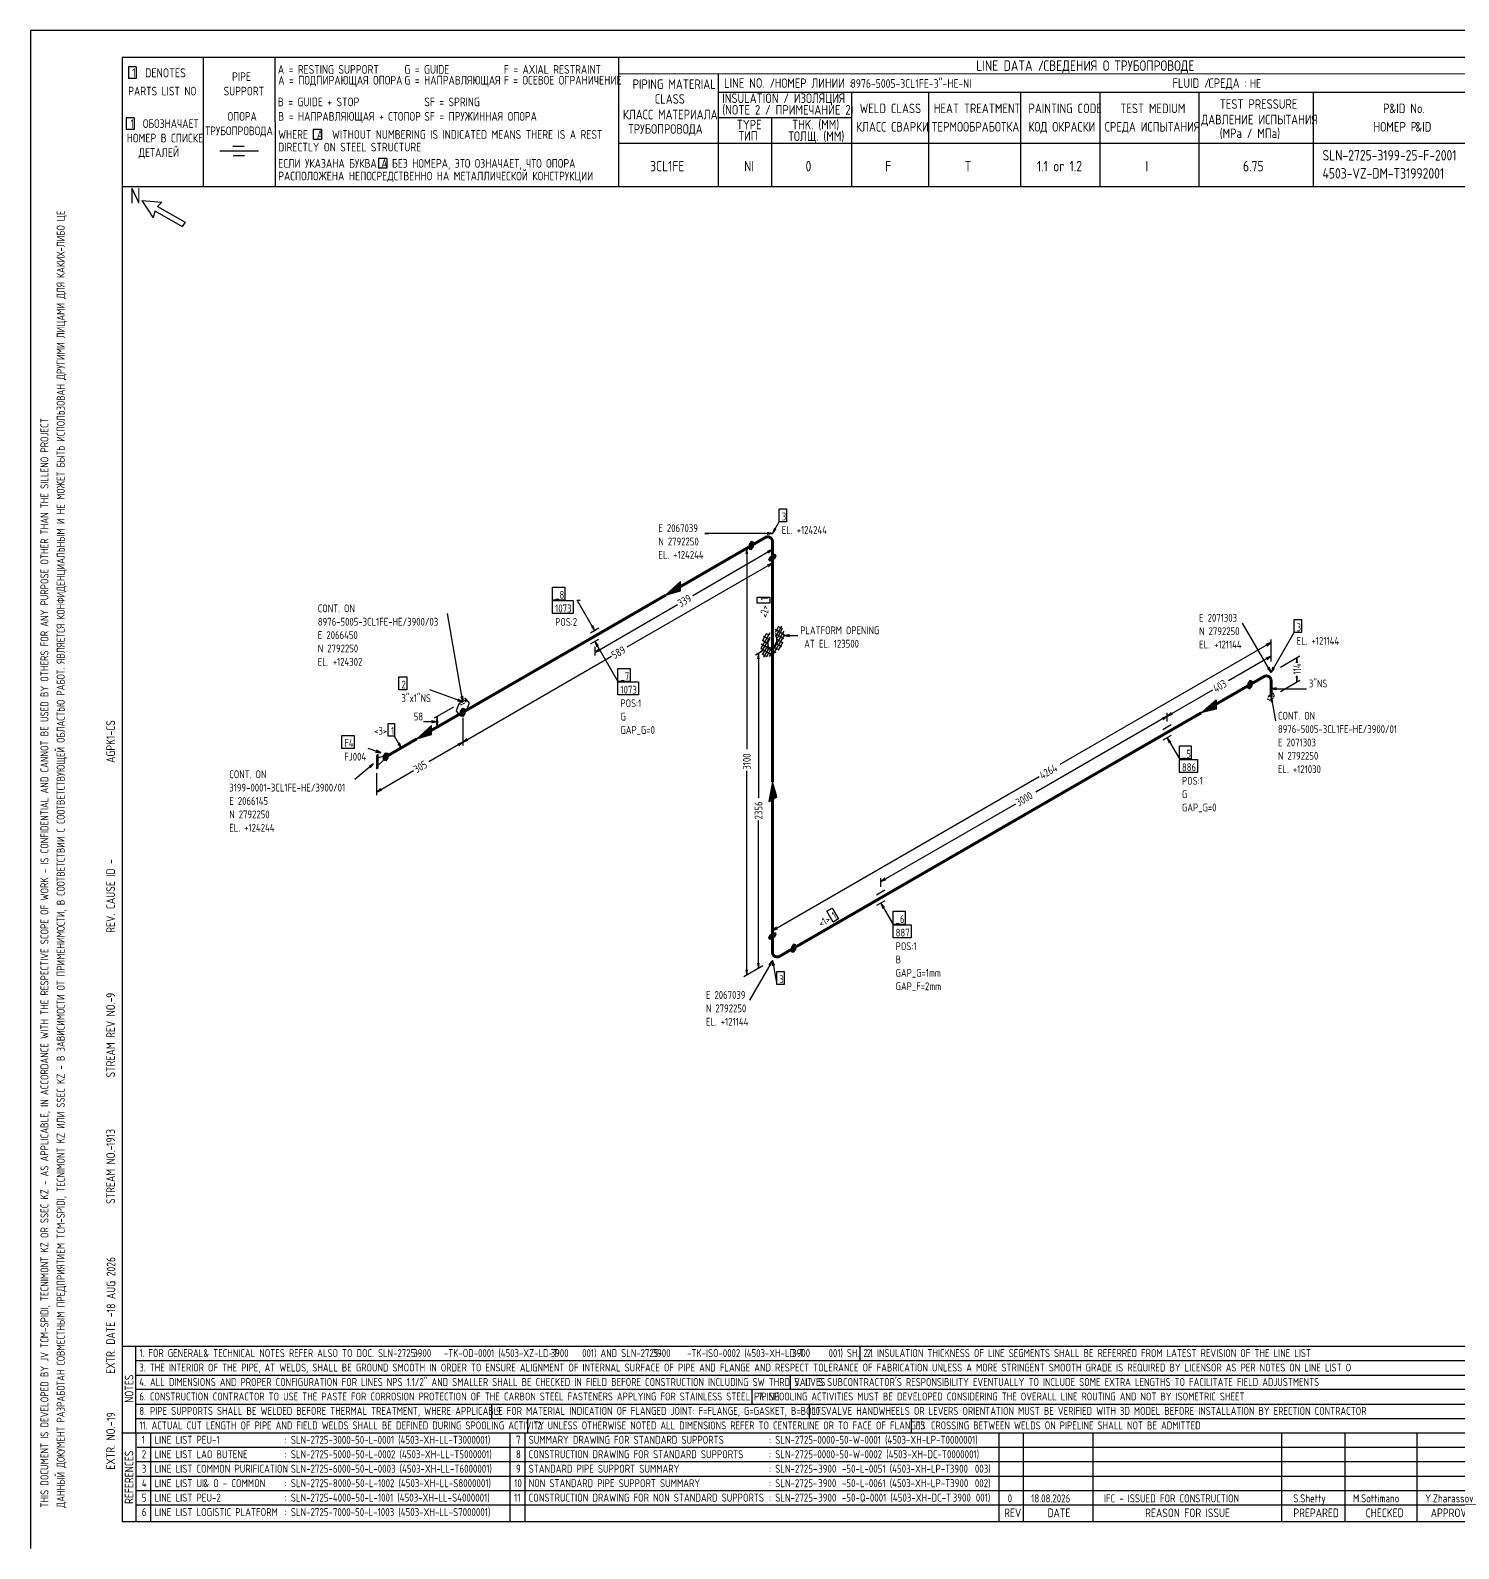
# Model space of a CAD drawing. Extents: x -1005 to 594, y -998 to 420.
# Drawn here: x 0 to 395.1, y 0 to 420 of the extents above; entities that cross this region are included whole.
import ezdxf

# ---------------------------------------------------------------- set-up
doc = ezdxf.new("R2010")
doc.units = 0
doc.linetypes.add('GT100', pattern=[0.8, 0.533333, -0.266667])
doc.styles.add('TTFN17', font='GOST type A')

msp = doc.modelspace()

# ---------------------------------------------------------------- linework, layer by layer
at = {"layer": 'GT_1', "flags": 128}
for points in [[(0, 420), (0, 0)], [(594, 420), (0, 420)], [(589.1, 412.5), (25.4, 412.5)], [(25.4, 412.5), (25.4, 7.5)], [(47.8, 412.5), (47.8, 376.7)], [(67.6, 412.5), (67.7, 376.7)], [(162.7, 412.5), (162.7, 376.7)], [(29.3, 409.9), (27.1, 409.9)], [(27.1, 409.9), (27.1, 406.7)], [(29.3, 409.9), (29.3, 406.7)], [(589.1, 408), (162.7, 407.9)], [(190.3, 407.8), (190.3, 376.7)], [(29.3, 406.7), (27.1, 406.7)], [(190.3, 402.9), (402.7, 402.9)], [(227.1, 402.9), (227.1, 376.7)], [(248.4, 402.9), (248.4, 376.8)], [(273.9, 402.9), (273.9, 376.7)], [(295.8, 402.9), (295.8, 376.7)], [(323.2, 402.9), (323.2, 376.7)], [(354.8, 402.9), (354.8, 376.8)], [(28.7, 395.8), (26.5, 395.8)], [(26.5, 395.8), (26.5, 392.6)], [(28.7, 395.8), (28.7, 392.6)], [(227.1, 395.8), (190.3, 395.8)], [(205, 395.8), (205, 376.7)], [(28.7, 392.6), (26.5, 392.6)], [(80.5, 392.6), (78.2, 392.6)], [(78.2, 392.6), (78.2, 389.8)], [(80.5, 392.6), (80.5, 389.8)], [(63.1, 386.6), (52.4, 386.6)], [(59.1, 387.9), (56, 387.9)], [(80.5, 389.8), (78.2, 389.8)], [(230.2, 388.7), (162.7, 388.7)], [(402.7, 388.7), (226.9, 388.7)], [(59.2, 385.3), (56.1, 385.3)], [(98.6, 384.6), (96.3, 384.6)], [(96.3, 384.6), (96.3, 381.9)], [(98.6, 384.6), (98.6, 381.9)], [(98.6, 381.9), (96.3, 381.9)], [(402.7, 376.7), (25.4, 376.7)], [(30.8, 372.9), (34, 368.1)], [(30.8, 372.9), (36.4, 372.5)], [(34.4, 370.1), (34, 368.1)], [(34.4, 370.1), (42, 365.7)], [(36.4, 372.5), (35.2, 371.3)], [(35.2, 371.3), (42.8, 366.9)], [(42.8, 366.9), (42, 365.7)], [(207.15, 287.675), (209.175, 287.675), (209.175, 284.075), (207.15, 284.075), (207.15, 287.675)], [(205.275, 280.85), (207.15, 284.075)], [(205.8, 282.275), (205.275, 280.85), (206.25, 281.975)], [(205.275, 280.85), (186.525, 280.85), (187.65, 280.85)], [(202.65, 279.35), (197.325, 276.275)], [(198.825, 276.5), (199.425, 276.35), (200.025, 277.175), (200.025, 278.45), (199.425, 278.6), (198.825, 277.775), (198.825, 276.5)], [(198.825, 277.6), (200.025, 277.6)], [(198.825, 277.4), (200.025, 277.4)], [(198.825, 277.2), (200.025, 277.2)], [(198.843, 277.8), (200.025, 277.8)], [(198.989, 278), (200.025, 278)], [(199.134, 278.2), (200.025, 278.2)], [(199.28, 278.4), (200.025, 278.4)], [(203.775, 280.625), (205.275, 280.85), (203.775, 281.075)], [(205.275, 277.85), (205.275, 275.45)], [(205.275, 277.85), (205.275, 271.7)], [(205.275, 276.35), (183.225, 263.6)], [(198.375, 275.225), (198.15, 276.725), (197.925, 275.225)], [(198.15, 276.725), (198.15, 221.15)], [(198.825, 277), (199.898, 277)], [(198.825, 276.8), (199.752, 276.8)], [(198.825, 276.6), (199.607, 276.6)], [(204.15, 275.375), (205.275, 276.35), (203.85, 275.825)], [(205.875, 275.075), (206.25, 274.625), (205.875, 273.8), (204.675, 273.125), (204.3, 273.575), (204.675, 274.4), (205.875, 275.075)], [(204.311, 273.6), (205.519, 273.6)], [(204.402, 273.8), (205.875, 273.8)], [(204.446, 273.4), (205.164, 273.4)], [(204.493, 274), (205.966, 274)], [(204.584, 274.2), (206.057, 274.2)], [(204.675, 274.4), (206.148, 274.4)], [(205.031, 274.6), (206.239, 274.6)], [(205.386, 274.8), (206.104, 274.8)], [(205.275, 272.6), (165, 249.35)], [(204.15, 271.625), (205.275, 272.6), (203.85, 272.075)], [(144.45, 266), (147.825, 266), (147.825, 262.4), (144.45, 262.4), (144.45, 266)], [(179.85, 266.15), (179.85, 267.5), (175.725, 263.75), (179.85, 264.95), (179.85, 267.35), (176.1, 263.975), (179.85, 265.025), (179.85, 267.125), (176.55, 264.2), (179.85, 265.25), (179.85, 266.975), (176.925, 264.5), (179.85, 265.4), (179.85, 266.825), (177.3, 264.65), (179.85, 265.55), (179.85, 266.675), (177.75, 264.95), (179.85, 265.7), (179.85, 266.45), (178.05, 265.1), (179.85, 265.925), (179.85, 266.3), (178.5, 265.4), (179.85, 266.075), (179.85, 266.15), (175.725, 263.75)], [(144.45, 262.25), (150.15, 262.25), (150.15, 258.65), (144.45, 258.65), (144.45, 262.25)], [(156.15, 253.925), (151.275, 262.4), (152.1, 262.4)], [(156.15, 247.925), (179.025, 261.2)], [(201, 261.575), (201, 263.225), (204.525, 263.225), (204.525, 261.575), (201, 261.575)], [(119.625, 234.275), (115.35, 258.65)], [(349.575, 257), (351.6, 257), (351.6, 253.4), (349.575, 253.4), (349.575, 257)], [(157.275, 254.6), (154.95, 253.25)], [(157.275, 254.6), (154.95, 253.25)], [(155.175, 255.05), (156.15, 253.925), (155.625, 255.35)], [(204.525, 253.325), (202.05, 249.05)], [(204.525, 252.125), (202.125, 248.075)], [(203.625, 253.175), (202.425, 251.075)], [(204.375, 251.45), (202.8, 252.35)], [(204.525, 252.65), (203.625, 253.1)], [(204.525, 251.675), (204.15, 251.075), (204, 250.625), (204, 250.1), (204.075, 249.725), (204.15, 249.425), (204.525, 249.2), (204.825, 249.275), (205.275, 249.425), (205.65, 249.725), (206.025, 250.025), (206.325, 250.625), (206.475, 251.075), (206.475, 251.525), (206.475, 252.05), (206.325, 252.35), (206.025, 252.575), (206.025, 252.575)], [(208.425, 253.775), (204.375, 246.8)], [(208.5, 252.725), (205.275, 247.175)], [(206.925, 255.05), (206.025, 253.475)], [(208.5, 252.8), (206.025, 254.225)], [(208.425, 251.675), (206.025, 253.025)], [(207.75, 255.2), (206.175, 252.5)], [(207.975, 254.45), (206.55, 251.9)], [(208.125, 254.375), (206.85, 255.125)], [(210, 252.8), (208.5, 252.575), (210, 252.35)], [(208.5, 252.575), (212.25, 252.575)], [(343.2, 242.375), (335.325, 256.025)], [(343.2, 242.375), (349.575, 253.4)], [(154.95, 250.25), (157.275, 251.6)], [(154.95, 250.25), (157.275, 251.6)], [(157.125, 249.8), (156.15, 250.925), (156.675, 249.5)], [(156.15, 250.925), (162.525, 239.9)], [(156.15, 249.425), (156.15, 247.025)], [(157.275, 248.9), (156.15, 247.925), (157.575, 248.45)], [(202.65, 248.375), (200.625, 247.175)], [(205.2, 247.175), (202.05, 248.975)], [(206.175, 247.85), (202.125, 250.175)], [(204, 250.325), (202.5, 251.225)], [(204, 249.875), (202.5, 247.4)], [(204.375, 249.275), (202.8, 246.65)], [(205.05, 249.275), (203.625, 246.725)], [(206.925, 248.675), (205.425, 249.5)], [(207.75, 249.5), (206.175, 250.4)], [(207.975, 250.55), (206.55, 251.45)], [(208.125, 250.775), (206.85, 248.525)], [(343.2, 250.625), (284.775, 216.875)], [(342.075, 249.65), (343.2, 250.625), (341.775, 250.1)], [(343.2, 245.375), (343.2, 251.525)], [(119.625, 223.1), (160.725, 246.875)], [(201.6, 246.125), (201.375, 247.625), (201.15, 246.125)], [(201.375, 247.625), (201.375, 207.65)], [(203.7, 246.725), (202.425, 247.475)], [(343.2, 246.875), (331.425, 240.05)], [(342.075, 245.9), (343.2, 246.875), (341.775, 246.35)], [(342.225, 243.5), (343.2, 242.375), (342.675, 243.8)], [(343.2, 245.375), (343.2, 247.775)], [(343.725, 243.8), (343.2, 242.375), (344.175, 243.5)], [(345.825, 243.875), (351.15, 246.95)], [(350.55, 245), (350.325, 246.5), (350.1, 245)], [(350.325, 246.5), (350.325, 245.75)], [(101.925, 241.175), (104.1, 241.175), (104.1, 237.575), (101.925, 237.575), (101.925, 241.175)], [(162.525, 243.5), (165.9, 243.5), (165.9, 239.9), (162.525, 239.9), (162.525, 243.5)], [(162.525, 239.75), (168.225, 239.75), (168.225, 236.15), (162.525, 236.15), (162.525, 239.75)], [(336.75, 238.025), (337.35, 237.875), (337.95, 238.7), (337.95, 239.975), (337.35, 240.125), (336.75, 239.3), (336.75, 238.025)], [(336.823, 239.4), (337.95, 239.4)], [(336.968, 239.6), (337.95, 239.6)], [(337.114, 239.8), (337.95, 239.8)], [(337.259, 240), (337.85, 240)], [(345.825, 237.125), (351.15, 240.2)], [(350.1, 241.25), (350.325, 239.75), (350.55, 241.25)], [(350.325, 239.75), (350.325, 241.475)], [(119.625, 234.275), (110.475, 237.575)], [(119.1, 235.7), (119.625, 234.275), (119.625, 235.775)], [(314.475, 230.3), (327.075, 237.575)], [(336.75, 239.2), (337.95, 239.2)], [(336.75, 239), (337.95, 239)], [(336.75, 238.8), (337.95, 238.8)], [(336.75, 238.6), (337.877, 238.6)], [(336.75, 238.4), (337.732, 238.4)], [(336.75, 238.2), (337.586, 238.2)], [(336.85, 238), (337.441, 238)], [(344.7, 238.1), (343.2, 237.875), (344.7, 237.65)], [(343.2, 237.875), (352.95, 237.875)], [(343.725, 234.2), (343.2, 235.625), (343.2, 234.125)], [(343.2, 235.625), (344.4, 228.95)], [(117, 232.775), (111.675, 229.7)], [(119.625, 231.35), (120.6, 231.95), (121.425, 233.9), (120.6, 234.875), (118.5, 233.675), (117.825, 231.8), (118.5, 230.75), (119.625, 231.35)], [(118.125, 234.5), (119.625, 234.275), (118.35, 235.025)], [(119.025, 231.65), (119.625, 232.475), (120.225, 232.325), (120.225, 231.05), (119.625, 230.225), (119.025, 230.375), (119.025, 231.65)], [(119.025, 231.6), (120.225, 231.6)], [(119.025, 231.4), (120.225, 231.4)], [(119.025, 231.2), (120.225, 231.2)], [(119.025, 231), (120.189, 231)], [(119.134, 231.8), (120.225, 231.8)], [(119.28, 232), (120.225, 232)], [(119.425, 232.2), (120.225, 232.2)], [(315.6, 231.275), (314.475, 230.3), (315.9, 230.825)], [(314.475, 228.8), (314.475, 231.2)], [(314.475, 228.8), (314.475, 231.2)], [(327.975, 233.6), (327.975, 232.25), (323.85, 231.2), (327.975, 234.8), (327.975, 232.4), (324.225, 231.425), (327.975, 234.725), (327.975, 232.625), (324.675, 231.65), (327.975, 234.5), (327.975, 232.775), (325.05, 231.95), (327.975, 234.35), (327.975, 232.925), (325.425, 232.1), (327.975, 234.2), (327.975, 233.075), (325.875, 232.4), (327.975, 234.05), (327.975, 233.3), (326.175, 232.55), (327.975, 233.825), (327.975, 233.45), (326.625, 232.85), (327.975, 233.675), (327.975, 233.6), (323.85, 231.2)], [(99, 228.275), (100.725, 228.275), (100.725, 224.75), (99, 224.75), (99, 228.275)], [(111, 226.4), (111, 227.75), (106.875, 224), (111, 225.2), (111, 227.6), (107.25, 224.225), (111, 225.275), (111, 227.375), (107.7, 224.45), (111, 225.5), (111, 227.225), (108.075, 224.75), (111, 225.65), (111, 227.075), (108.45, 224.9), (111, 225.8), (111, 226.925), (108.9, 225.2), (111, 225.95), (111, 226.7), (109.2, 225.35), (111, 226.175), (111, 226.55), (109.65, 225.65), (111, 226.325), (111, 226.4), (106.875, 224)], [(112.5, 228.725), (108.75, 228.725)], [(111, 228.5), (112.5, 228.725), (111, 228.95)], [(117, 229.85), (111.675, 226.775)], [(112.725, 228.65), (112.5, 230.15), (112.275, 228.65)], [(112.275, 228.725), (112.5, 227.225), (112.725, 228.725)], [(112.5, 230.15), (112.5, 228.725)], [(112.5, 227.225), (112.5, 228.725)], [(119.025, 230.8), (120.043, 230.8)], [(119.025, 230.6), (119.898, 230.6)], [(119.025, 230.4), (119.752, 230.4)], [(119.625, 229.85), (119.625, 222.2)], [(119.625, 228.35), (119.625, 222.2)], [(314.475, 230.3), (278.1, 209.3)], [(313.35, 229.325), (314.475, 230.3), (313.05, 229.775)], [(313.275, 226.625), (315.6, 227.975)], [(86.175, 224.975), (89.55, 224.975), (89.55, 221.375), (86.175, 221.375), (86.175, 224.975)], [(102.6, 221.525), (100.725, 224.75)], [(101.625, 222.65), (102.6, 221.525), (102.075, 222.95)], [(119.625, 223.1), (110.175, 217.625)], [(118.5, 222.125), (119.625, 223.1), (118.2, 222.575)], [(120.75, 224.075), (119.625, 223.1), (121.05, 223.625)], [(315.6, 224.975), (313.275, 223.625)], [(315.45, 223.175), (314.475, 224.3), (315, 222.875)], [(314.475, 224.3), (317.85, 218.45)], [(96.975, 220.1), (93.45, 221.375)], [(95.475, 220.325), (96.975, 220.1), (95.7, 220.85)], [(96.225, 217.85), (96.225, 219.65), (95.7, 219.35), (95.7, 215.75), (96.225, 216.05), (96.225, 217.85)], [(96.225, 218.825), (98.325, 219.425), (98.325, 218.675), (96.225, 216.725)], [(97.725, 219.35), (98.325, 220.175), (98.925, 220.025), (98.925, 218.75), (98.325, 217.925), (97.725, 218.075), (97.725, 219.35)], [(97.725, 219.2), (98.925, 219.2)], [(97.725, 219), (98.925, 219)], [(97.725, 218.8), (98.925, 218.8)], [(97.725, 218.6), (98.816, 218.6)], [(97.725, 218.4), (98.671, 218.4)], [(97.761, 219.4), (98.925, 219.4)], [(97.907, 219.6), (98.925, 219.6)], [(98.052, 219.8), (98.925, 219.8)], [(98.198, 220), (98.925, 220)], [(317.85, 222.05), (321.075, 222.05), (321.075, 218.45), (317.85, 218.45), (317.85, 222.05)], [(94.95, 217.1), (89.775, 212.75)], [(93.975, 215.975), (94.95, 217.1), (93.675, 216.35)], [(95.7, 209.3), (105.975, 215.225)], [(95.7, 214.55), (95.7, 208.4)], [(97.725, 218.2), (98.525, 218.2)], [(198.15, 158.6), (198.15, 215.15)], [(317.85, 218.3), (322.8, 218.3), (322.8, 214.7), (317.85, 214.7), (317.85, 218.3)], [(96.825, 210.275), (95.7, 209.3), (97.125, 209.825)], [(205.275, 207.275), (206.475, 207.95), (205.275, 212.075), (204.225, 206.675), (206.325, 207.875), (205.275, 211.625), (204.3, 206.75), (206.175, 207.8), (205.275, 211.1), (204.45, 206.825), (206.025, 207.725), (205.275, 210.65), (204.6, 206.9), (205.875, 207.575), (205.275, 210.2), (204.75, 206.975), (205.725, 207.5), (205.275, 209.75), (204.9, 207.05), (205.575, 207.425), (205.275, 209.3), (205.05, 207.125), (205.425, 207.35), (205.275, 208.85), (205.2, 207.2), (205.275, 207.275), (205.275, 212.075)], [(205.275, 170.975), (279.075, 213.575)], [(235.275, 184.55), (272.55, 206.075)], [(201.375, 160.475), (201.375, 201.425)], [(236.4, 185.525), (235.275, 184.55), (236.7, 185.075)], [(235.275, 183.05), (235.275, 185.45)], [(234.075, 180.875), (236.4, 182.225)], [(220.35, 176.375), (221.775, 177.2), (223.575, 174.2), (222.075, 173.3), (220.35, 176.375)], [(236.4, 179.225), (234.075, 177.875)], [(236.25, 177.425), (235.275, 178.55), (235.8, 177.125)], [(235.275, 178.55), (238.65, 172.7)], [(238.65, 176.3), (242.025, 176.3), (242.025, 172.7), (238.65, 172.7), (238.65, 176.3)], [(238.65, 172.55), (243.6, 172.55), (243.6, 168.95), (238.65, 168.95), (238.65, 172.55)], [(205.875, 170.45), (206.25, 170), (205.875, 169.175), (204.675, 168.5), (204.3, 168.95), (204.675, 169.775), (205.875, 170.45)], [(204.323, 169), (205.564, 169)], [(204.414, 169.2), (205.886, 169.2)], [(204.425, 168.8), (205.208, 168.8)], [(204.505, 169.4), (205.977, 169.4)], [(204.595, 169.6), (206.068, 169.6)], [(204.719, 169.8), (206.159, 169.8)], [(205.075, 170), (206.25, 170)], [(206.4, 171.95), (205.275, 170.975), (206.7, 171.5)], [(205.275, 165.725), (205.275, 171.875)], [(205.431, 170.2), (206.083, 170.2)], [(210.525, 165.125), (211.125, 164.975), (211.725, 165.8), (211.725, 167.075), (211.125, 167.225), (210.525, 166.4), (210.525, 165.125)], [(210.525, 166.4), (211.725, 166.4)], [(210.525, 166.2), (211.725, 166.2)], [(210.525, 166), (211.725, 166)], [(210.525, 165.8), (211.725, 165.8)], [(210.525, 165.6), (211.58, 165.6)], [(210.525, 165.4), (211.434, 165.4)], [(210.525, 165.2), (211.289, 165.2)], [(210.67, 166.6), (211.725, 166.6)], [(210.816, 166.8), (211.725, 166.8)], [(210.961, 167), (211.725, 167)], [(202.65, 161.225), (197.325, 158.15)], [(197.925, 160.1), (198.15, 158.6), (198.375, 160.1)], [(205.275, 162.725), (198.9, 151.7)], [(202.65, 161.225), (200.625, 160.025)], [(201.15, 161.975), (201.375, 160.475), (201.6, 161.975)], [(204.75, 161.3), (205.275, 162.725), (204.3, 161.6)], [(205.8, 161.3), (205.275, 162.725), (205.275, 161.225)], [(205.275, 162.725), (206.475, 156.05)], [(206.475, 159.65), (208.5, 159.65), (208.5, 156.05), (206.475, 156.05), (206.475, 159.65)], [(25.3, 56), (402.7, 56)], [(29.1, 56), (29.2, 7.5)], [(229.4, 56), (229.4, 52)], [(29.1, 52), (402.7, 52)], [(29.1, 48), (402.7, 48)], [(210.2, 48), (210.2, 44)], [(402.7, 44), (29.1, 44)], [(199.6, 44), (199.6, 40)], [(29.2, 40), (402.7, 40)], [(127.6, 40), (127.6, 36)], [(215.4, 40), (215.4, 36)], [(29.1, 36), (402.7, 36)], [(137.5, 36), (137.5, 32)], [(243.6, 36), (243.6, 32)], [(25.2, 32), (402.7, 32)], [(33.2, 32), (33.2, 7.6)], [(132.6, 32), (132.6, 7.6)], [(136.8, 32), (136.8, 7.6)], [(267.9, 32), (267.9, 7.5)], [(274.6, 32), (274.6, 7.5)], [(293.9, 32), (293.9, 7.5)], [(346.1, 32), (346.1, 7.5)], [(363.6, 32), (363.6, 7.5)], [(383.5, 32), (383.5, 7.5)], [(402.7, 28), (29.5, 28)], [(402.7, 24), (29.1, 24)], [(402.7, 20), (29.1, 20)], [(402.7, 16), (29.1, 16)], [(402.7, 12), (29.2, 12)], [(25.4, 7.5), (589.1, 7.5)], [(0, 0), (0, 0)]]:
    msp.add_lwpolyline(points, dxfattribs=at)
at = {"layer": 'GT_1', "const_width": 0.8, "flags": 128}
for points in [[(199.425, 277.475), (179.85, 266.15)], [(203.325, 279.725), (199.425, 277.475)], [(205.275, 274.1), (205.275, 278.6)], [(205.275, 249.875), (205.275, 274.1)], [(175.725, 263.75), (156.15, 252.425)], [(156.15, 252.425), (119.625, 231.35)], [(205.275, 212.075), (205.275, 249.875)], [(337.35, 239), (327.975, 233.6)], [(341.25, 241.25), (337.35, 239)], [(343.2, 235.625), (343.2, 240.125)], [(119.625, 231.35), (111, 226.4)], [(323.85, 231.2), (314.475, 225.8)], [(106.875, 224), (98.325, 219.05)], [(314.475, 225.8), (235.275, 180.05)], [(205.275, 169.475), (205.275, 207.275)], [(235.275, 180.05), (211.125, 166.1)], [(205.275, 164.975), (205.275, 169.475)], [(211.125, 166.1), (207.225, 163.85)]]:
    msp.add_lwpolyline(points, dxfattribs=at)
for points in [[(205.275, 278.6, 0.577571), (203.325, 279.725)], [(343.2, 240.125, 0.577571), (341.25, 241.25)], [(207.225, 163.85, -0.577127), (205.275, 164.975)]]:
    msp.add_lwpolyline(points, format="xyb", dxfattribs=at)
at = {"layer": 'GT_1', "linetype": 'GT100', "flags": 128}
for points in [[(120.225, 235.25), (120.6, 234.8), (120.225, 233.975), (119.025, 233.3), (118.65, 233.75), (119.025, 234.575), (120.225, 235.25)], [(342.6, 235.925), (342.225, 235.1), (342.6, 234.65), (343.8, 235.325), (344.175, 236.15), (343.8, 236.6), (342.6, 235.925)]]:
    msp.add_lwpolyline(points, dxfattribs=at)

# ---------------------------------------------------------------- texts
at = {"layer": 'GT_1', "style": 'TTFN17'}
for s, height, p in [('LINE DATA /', 2.8875, (261.633, 408.8)), ('СВЕДЕНИЯ О ТРУБОПРОВОДЕ', 2.8875, (280.233, 408.8)), (' 1  DENOTES', 2.5025, (26.875, 407)), (' PIPE', 2.4062, (54.561, 406)), ('A = RESTING SUPPORT', 2.40625, (68.461, 408)), ('A = ПОДПИРАЮЩАЯ ОПОРА', 2.40625, (68.561, 405)), ('G = GUIDE', 2.4062, (103.461, 408)), ('G = НАПРАВЛЯЮЩАЯ', 2.40625, (103.461, 405)), ('F = AXIAL RESTRAINT', 2.40625, (130.961, 408)), ('F = ОСЕВОЕ ОГРАНИЧЕНИЕ', 2.40625, (130.961, 405)), ('PARTS LIST NO', 2.40625, (27.061, 402)), ('SUPPORT', 2.4062, (53.461, 402)), ('PIPING MATERIAL', 2.64687, (166.597, 403.8)), ('LINE NO. /', 2.6469, (191.897, 404.1)), ('НОМЕР ЛИНИИ :', 2.59875, (205.89, 404.1)), ('8976-5005-3CL1FE-3"-HE-NI', 2.40625, (226.861, 404.1)), ('FLUID /', 2.6469, (315.897, 404.1)), ('СРЕДА :', 2.6469, (325.897, 404.1)), ('HE', 2.4062, (337.361, 404.1)), ('B = GUIDE + STOP', 2.40625, (68.461, 399)), ('SF = SPRING', 2.40625, (108.961, 399)), ('CLASS', 2.6469, (172.697, 399.7)), ('(NOTE 2 / ПРИМЕЧАНИЕ 2)', 2.64687, (191.397, 396.7)), ('INSULATION / ИЗОЛЯЦИЯ', 2.64687, (191.397, 399.9)), ('WELD CLASS', 2.6469, (229.397, 397.1)), ('HEAT TREATMENT', 2.64687, (249.897, 397.1)), ('PAINTING CODE', 2.64687, (276.097, 397.1)), ('TEST MEDIUM', 2.64687, (301.497, 397.1)), ('TEST PRESSURE', 2.64687, (328.997, 398.3)), ('P', 2.647, (374.197, 397.1)), ('&ID No.', 2.6469, (375.908, 397.1)), (' 1  ОБОЗНАЧАЕТ', 2.40625, (26.461, 393)), ('ОПОРА', 2.4062, (54.561, 395)), ('B = НАПРАВЛЯЮЩАЯ + СТОПОР', 2.40625, (68.561, 395)), ('SF = ПРУЖИННАЯ ОПОРА', 2.40625, (108.961, 395)), ('КЛАСС МАТЕРИАЛА', 2.64687, (163.897, 395.4)), ('TYPE', 2.6469, (195.397, 392.6)), ('THK. (MM)', 2.6469, (210.697, 392.6)), ('ДАВЛЕНИЕ ИСПЫТАНИЯ', 2.64687, (323.897, 394)), ('НОМЕР В СПИСКЕ', 2.40625, (26.661, 389)), ('ТРУБОПРОВОДА', 2.40625, (48.361, 391)), ('WHERE  A  WITHOUT NUMBERING IS INDICATED MEANS THERE IS A REST', 2.40625, (68.561, 390)), ('ТРУБОПРОВОДА', 2.64687, (165.397, 391.4)), ('ТИП', 2.6469, (195.897, 389.5)), ('ТОЛЩ. (ММ)', 2.6469, (209.697, 389.4)), ('КЛАСС СВАРКИ', 2.64687, (228.397, 392)), ('ТЕРМООБРАБОТКА', 2.64687, (249.397, 392)), ('КОД ОКРАСКИ', 2.64687, (276.097, 392)), ('СРЕДА ИСПЫТАНИЯ', 2.64687, (297.197, 392)), ('(MPa / МПа)', 2.64687, (328.997, 390.2)), ('НОМЕР P', 2.6469, (371.497, 392)), ('&ID', 2.6469, (383.097, 392)), ('ДЕТАЛЕЙ', 2.4062, (29.961, 385)), ('DIRECTLY ON STEEL STRUCTURE', 2.40625, (68.561, 386.5)), ('SLN-2725-3199-25-F-2001', 2.8875, (357.433, 384)), ('ЕСЛИ УКАЗАНА БУКВА A БЕЗ НОМЕРА, ЭТО ОЗНАЧАЕТ, ЧТО ОПОРА', 2.40625, (68.561, 382)), ('3CL1FE', 2.8875, (171.433, 381)), ('NI', 2.8875, (197.433, 381)), ('0', 2.888, (214.433, 381)), ('F', 2.888, (236.433, 381)), ('T', 2.888, (258.433, 381)), ('1.1 or 1.2', 2.8875, (278.433, 381)), ('I', 2.888, (308.433, 381)), ('6.75', 2.8875, (335.433, 381)), ('РАСПОЛОЖЕНА НЕПОСРЕДСТВЕННО НА МЕТАЛЛИЧЕСКОЙ КОНСТРУКЦИИ', 2.40625, (68.561, 378.5)), ('4503-VZ-DM-T31992001', 2.8875, (357.433, 379)), ('N', 4.331, (27.55, 372.1)), ('3', 2.166, (207.85, 284.45)), ('E 2067039', 2.1656, (173.717, 281.225)), ('EL. +124244', 2.16562, (207.85, 280.7)), ('N 2792250', 2.1656, (173.717, 277.528)), ('EL. +124244', 2.16562, (173.717, 273.83)), ('_8', 2.1656, (145.167, 262.775)), ('CONT. ON', 2.1656, (79.51, 259.025)), ('1073', 2.1656, (145.167, 259.025)), ('8976-5005-3CL1FE-HE/3900/03', 2.16562, (79.51, 255.328)), ('POS:2', 2.1656, (145.167, 255.275)), ('E 2071303', 2.1656, (323.295, 256.4)), ('E 2066450', 2.1656, (79.51, 251.63)), ('PLATFORM OPENING', 2.16562, (212.95, 252.95)), ('N 2792250', 2.1656, (323.295, 252.703)), ('3', 2.166, (350.275, 253.775)), ('EL. +121144', 2.16562, (350.275, 250.025)), ('N 2792250', 2.1656, (79.51, 247.933)), (' AT EL. 123500', 2.16562, (212.95, 249.253)), ('EL. +121144', 2.16562, (323.295, 249.005)), ('EL. +124302', 2.16562, (79.51, 244.235)), ('2', 2.166, (102.645, 237.95)), ('_7', 2.1656, (163.225, 240.275)), ('3"NS', 2.1656, (353.65, 238.25)), ('3"x1"NS', 2.1656, (102.645, 234.2)), ('1073', 2.1656, (163.225, 236.525)), ('58', 2.1656, (106.054, 229.1)), ('POS:1', 2.1656, (163.225, 232.775)), ('G', 2.166, (163.225, 229.078)), ('CONT. ON', 2.1656, (345.1, 229.325)), ('<3>', 2.1656, (95.071, 225.125)), ('1', 2.166, (99.741, 225.125)), ('GAP_G=0', 2.1656, (163.225, 225.38)), ('8976-5005-3CL1FE-HE/3900/01', 2.16562, (345.1, 225.628)), ('F4', 2.1656, (86.865, 221.75)), ('E 2071303', 2.1656, (345.1, 221.93)), ('FJ004', 2.1656, (86.865, 218)), ('_5', 2.1656, (318.55, 218.825)), ('N 2792250', 2.1656, (345.1, 218.233)), ('CONT. ON', 2.1656, (55.023, 213.125)), ('886', 2.1656, (318.55, 215.075)), ('EL. +121030', 2.16562, (345.1, 214.535)), ('3199-0001-3CL1FE-HE/3900/01', 2.16562, (55.023, 209.428)), ('POS:1', 2.1656, (318.55, 211.325)), ('E 2066145', 2.1656, (55.023, 205.73)), ('G', 2.166, (318.55, 207.628)), ('GAP_G=0', 2.1656, (318.55, 203.93)), ('N 2792250', 2.1656, (55.023, 202.033)), ('EL. +124244', 2.16562, (55.023, 198.335)), ('_6', 2.1656, (239.35, 173.075)), ('887', 2.1656, (239.35, 169.325)), ('POS:1', 2.1656, (239.35, 165.575)), ('B', 2.166, (239.35, 161.878)), ('GAP_G=1mm', 2.1656, (239.35, 158.18)), ('3', 2.166, (207.175, 156.425)), ('GAP_F=2mm', 2.1656, (239.35, 154.483)), ('E 2067039', 2.1656, (186.87, 152.075)), ('N 2792250', 2.1656, (186.87, 148.378)), ('EL. +121144', 2.16562, (186.87, 144.68)), ('1. FOR GENERAL', 2.18487, (30.128, 53)), ('& TECHNICAL NOTES REFER ALSO TO DOC. SLN-2725-      -TK-OD-0001 (4503-XZ-LD-T      001) AND SLN-2725-      -TK-ISO-0002 (4503-XH-LD-T      001) SH. 2.1', 2.18487, (47.868, 53)), ('3900', 2.1849, (105.928, 53)), ('3900', 2.1849, (143.928, 53)), ('3900', 2.1849, (172.128, 53)), ('3900', 2.1849, (210.728, 53)), ('2. INSULATION THICKNESS OF LINE SEGMENTS SHALL BE REFERRED FROM LATEST REVISION OF THE LINE LIST', 2.18487, (231.328, 53)), ('3. THE INTERIOR OF THE PIPE, AT WELDS, SHALL BE GROUND SMOOTH IN ORDER TO ENSURE ALIGNMENT OF INTERNAL SURFACE OF PIPE AND FLANGE AND RESPECT TOLERANCE OF FABRICATION UNLESS A MORE STRINGENT SMOOTH GRADE IS REQUIRED BY LICENSOR AS PER NOTES ON LINE LIST O', 2.18487, (30.128, 49)), ('4. ALL DIMENSIONS AND PROPER CONFIGURATION FOR LINES NPS 1.1/2" AND SMALLER SHALL BE CHECKED IN FIELD BEFORE CONSTRUCTION INCLUDING SW THRD VALVES', 2.18487, (30.128, 45)), ("5. IT IS SUBCONTRACTOR'S RESPONSIBILITY EVENTUALLY TO INCLUDE SOME EXTRA LENGTHS TO FACILITATE FIELD ADJUSTMENTS", 2.18487, (211.328, 45)), ('6. CONSTRUCTION CONTRACTOR TO USE THE PASTE FOR CORROSION PROTECTION OF THE CARBON STEEL FASTENERS APPLYING FOR STAINLESS STEEL PIPING', 2.18487, (30.128, 41)), ('7. SPOOLING ACTIVITIES MUST BE DEVELOPED CONSIDERING THE OVERALL LINE ROUTING AND NOT BY ISOMETRIC SHEET', 2.18487, (201.328, 41)), ('8. PIPE SUPPORTS SHALL BE WELDED BEFORE THERMAL TREATMENT, WHERE APPLICABLE', 2.18487, (30.128, 37)), ('9. FOR MATERIAL INDICATION OF FLANGED JOINT: F=FLANGE, G=GASKET, B=BOLTS', 2.18487, (128.828, 37)), ('10. VALVE HANDWHEELS OR LEVERS ORIENTATION MUST BE VERIFIED WITH 3D MODEL BEFORE INSTALLATION BY ERECTION CONTRACTOR', 2.18487, (216.328, 37)), ('11. ACTUAL CUT LENGTH OF PIPE AND FIELD WELDS SHALL BE DEFINED DURING SPOOLING ACTIVITY', 2.18487, (30.128, 33)), ('12. UNLESS OTHERWISE NOTED ALL DIMENSIONS REFER TO CENTERLINE OR TO FACE OF FLANGES', 2.18487, (139.328, 33)), ('13. CROSSING BETWEEN WELDS ON PIPELINE SHALL NOT BE ADMITTED', 2.18487, (245.328, 33)), ('1', 2.214, (30.832, 29)), ('LINE LIST PEU-1', 2.21375, (34.332, 29)), (': SLN-2725-3000-50-L-0001 (4503-XH-LL-T3000001)', 2.21375, (70.332, 29)), ('7', 2.214, (134.332, 29)), ('SUMMARY DRAWING FOR STANDARD SUPPORTS', 2.21375, (137.832, 29)), (': SLN-2725-0000-50-W-0001 (4503-XH-LP-T0000001)', 2.21375, (204.332, 29)), ('2', 2.214, (30.832, 25)), ('LINE LIST LAO BUTENE', 2.21375, (34.332, 25)), (': SLN-2725-5000-50-L-0002 (4503-XH-LL-T5000001)', 2.21375, (70.332, 25)), ('8', 2.214, (134.332, 25)), ('CONSTRUCTION DRAWING FOR STANDARD SUPPORTS', 2.21375, (137.832, 25)), (': SLN-2725-0000-50-W-0002 (4503-XH-DC-T0000001)', 2.21375, (204.332, 25)), ('3', 2.214, (30.832, 21)), ('LINE LIST COMMON PURIFICATION', 2.21375, (34.332, 21)), (': SLN-2725-6000-50-L-0003 (4503-XH-LL-T6000001)', 2.21375, (70.332, 21)), ('9', 2.214, (134.332, 21)), ('STANDARD PIPE SUPPORT SUMMARY', 2.21375, (137.832, 21)), (': SLN-2725-      -50-L-0051 (4503-XH-LP-T      003)', 2.21375, (204.332, 21)), ('3900', 2.2138, (217.932, 21)), ('3900', 2.2138, (254.332, 21)), ('4', 2.214, (30.832, 17)), ('LINE LIST UI', 2.21375, (34.332, 17)), ('& O - COMMON', 2.21375, (47.849, 17)), (': SLN-2725-8000-50-L-1002 (4503-XH-LL-S8000001)', 2.21375, (70.332, 17)), ('10', 2.2138, (133.832, 17)), ('NON STANDARD PIPE SUPPORT SUMMARY', 2.21375, (137.832, 17)), (': SLN-2725-      -50-L-0061 (4503-XH-LP-T      002)', 2.21375, (204.332, 17)), ('3900', 2.2138, (217.932, 17)), ('3900', 2.2138, (254.432, 17)), ('5', 2.214, (30.832, 13)), ('LINE LIST PEU-2', 2.21375, (34.332, 13)), (': SLN-2725-4000-50-L-1001 (4503-XH-LL-S4000001)', 2.21375, (70.332, 13)), ('11', 2.2138, (133.832, 13)), ('CONSTRUCTION DRAWING FOR NON STANDARD SUPPORTS', 2.21375, (137.832, 13)), (': SLN-2725-      -50-Q-0001 (4503-XH-DC-T      001)', 2.21375, (204.332, 13)), ('3900', 2.2138, (217.932, 13)), ('3900', 2.2138, (255.132, 13)), ('0', 2.214, (270.332, 12.8)), ('18.08.2026', 2.2138, (276.832, 12.8)), ('IFC - ISSUED FOR CONSTRUCTION', 2.21375, (296.932, 12.8)), ('S.Shetty', 2.2138, (349.332, 12.8)), ('M.Sottimano', 2.21375, (365.832, 12.8)), ('Y.Zharassov', 2.21375, (385.832, 12.8)), ('6', 2.214, (30.832, 9)), ('LINE LIST LOGISTIC PLATFORM', 2.21375, (34.332, 9)), (': SLN-2725-7000-50-L-1003 (4503-XH-LL-S7000001)', 2.21375, (70.332, 9)), ('REV', 2.4062, (269.361, 8.7)), ('DATE', 2.4062, (281.361, 8.7)), ('REASON FOR ISSUE', 2.40625, (308.361, 8.7)), ('PREPARED', 2.4062, (349.361, 8.7)), ('CHECKED', 2.4062, (369.361, 8.7)), ('APPROVED', 2.4062, (387.361, 8.7))]:
    msp.add_text(s, height=height, dxfattribs=at).set_placement(p)
for s, height, rotation, p in [('ДАННЫЙ ДОКУМЕНТ РАЗРАБОТАН СОВМЕСТНЫМ ПРЕДПРИЯТИЕМ TCM-SPIDI, TECNIMONT KZ ИЛИ SSEC KZ - В ЗАВИСИМОСТИ ОТ ПРИМЕНИМОСТИ, В СООТВЕТСТВИИ С СООТВЕТСТВУЮЩЕЙ ОБЛАСТЬЮ РАБОТ. ЯВЛЯЕТСЯ КОНФИДЕНЦИАЛЬНЫМ И НЕ МОЖЕТ БЫТЬ ИСПОЛЬЗОВАН ДРУГИМИ ЛИЦАМИ ДЛЯ КАКИХ-ЛИБО ЦЕ', 2.21375, 90, (9.5, 11.332)), ('THIS DOCUMENT IS DEVELOPED BY JV TCM-SPIDI, TECNIMONT KZ OR SSEC KZ - AS APPLICABLE, IN ACCORDANCE WITH THE RESPECTIVE SCOPE OF WORK - IS CONFIDENTIAL AND CANNOT BE USED BY OTHERS FOR ANY PURPOSE OTHER THAN THE SILLENO PROJECT', 2.21375, 90, (5, 11.332)), ('339', 2.1656, 30, (179.872, 260.353)), ('1', 2.166, 90, (204.15, 262.278)), ('<2>', 2.1656, 90, (204.15, 257.453)), ('589', 2.1656, 30, (161.542, 246.027)), ('114', 2.1656, 90, (351.47, 241.816)), ('403', 2.1656, 30, (327.93, 236.764)), ('AGPK1-CS', 2.4062, 90, (23.4, 217.361)), ('3100', 2.1656, 90, (199.255, 215.498)), ('305', 2.1656, 30, (106.822, 214.415)), ('4264', 2.1656, 30, (279.931, 212.788)), ('2356', 2.1656, 90, (202.503, 201.73)), ('3000', 2.1656, 30, (273.361, 205.252)), ('REV. CAUSE ID -', 2.40625, 90, (23.4, 170.361)), ('<1>', 2.1656, 30, (218.743, 171.801)), ('1', 2.166, 30, (222.518, 173.98)), ('STREAM REV NO.-', 2.40625, 90, (23.4, 130.361)), ('9', 2.406, 90, (23.4, 152.361)), ('1913', 2.4062, 90, (23.4, 111.361)), ('STREAM NO.-', 2.40625, 90, (23.4, 95.361)), ('18 AUG 2026', 2.40625, 90, (23.5, 65.361)), ('EXTR. DATE -', 2.40625, 90, (23.4, 48.361)), ('NOTES', 2.4062, 90, (28.5, 40.361)), ('EXTR. NO.-', 2.4062, 90, (23.4, 21.861)), ('19', 2.4062, 90, (23.5, 35.361)), ('REFERENCES', 2.4062, 90, (28.5, 12.361))]:
    msp.add_text(s, height=height, rotation=rotation, dxfattribs=at).set_placement(p)

doc.saveas('drawing.dxf')
